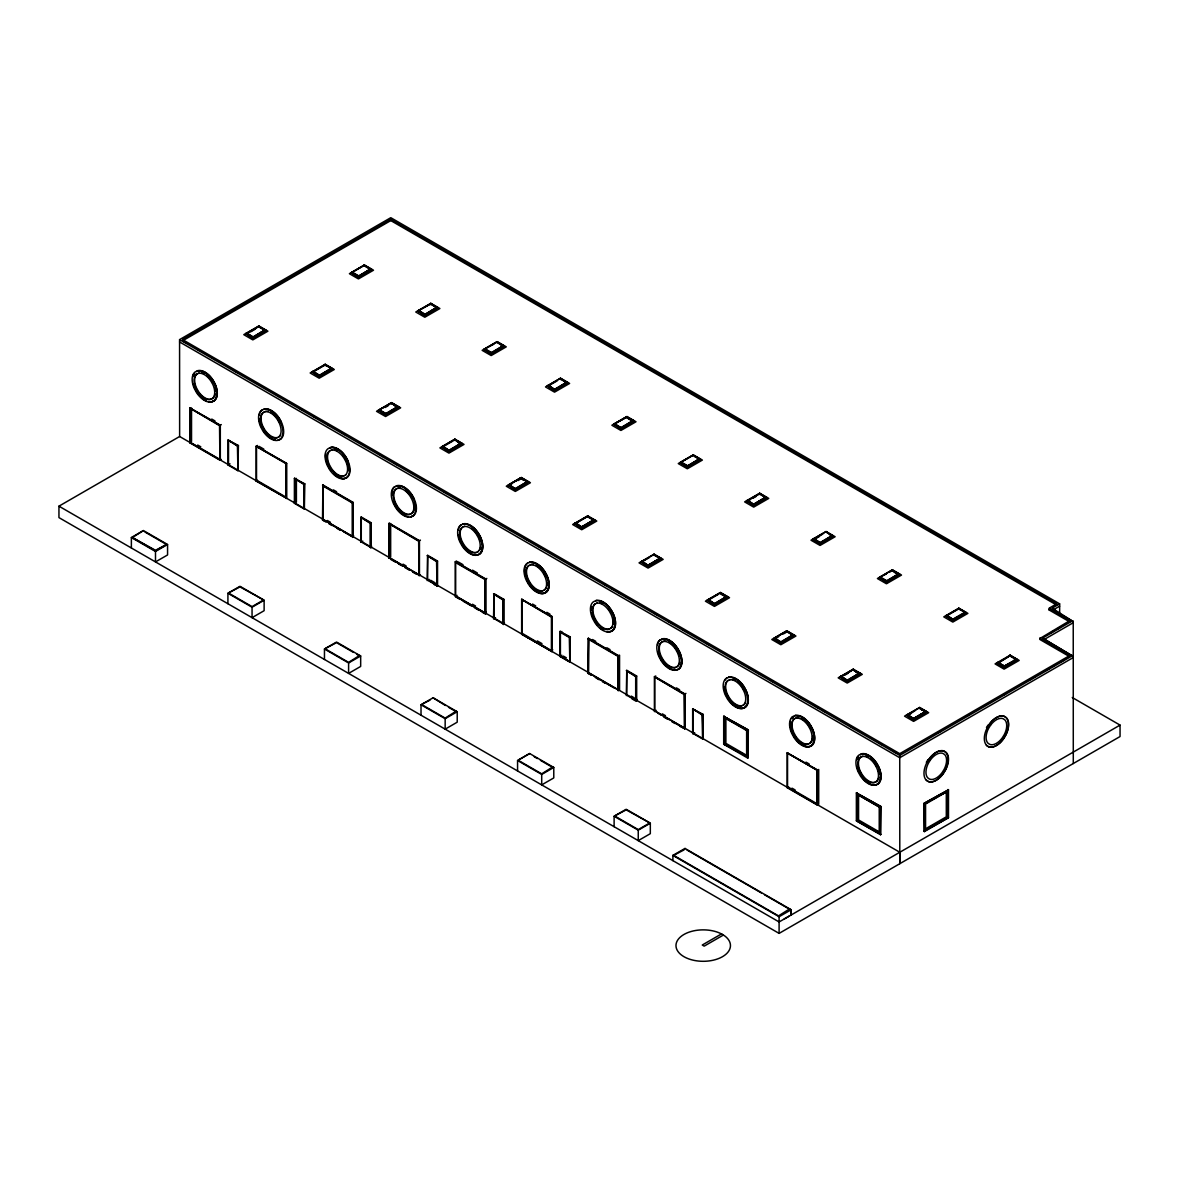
<?xml version="1.0" encoding="UTF-8"?>
<svg xmlns="http://www.w3.org/2000/svg" width="1179" height="1179" viewBox="0 0 1179 1179"><rect width="100%" height="100%" fill="white"/><g stroke="black" fill="none" stroke-linecap="round" stroke-linejoin="round"><path stroke-width="1.5" d="M253.013 337.946L253.102 336.855L265.172 329.884L266.056 330.415L253.013 337.946L245.63 333.672L246.514 333.038L253.102 336.855M319.391 376.278L319.494 375.173L331.55 368.216L332.449 368.732L319.391 376.278L312.008 372.004L312.892 371.37L319.494 375.173M358.622 276.977L358.711 275.886L370.766 268.915L371.665 269.446L358.622 276.977L351.224 272.703L352.123 272.069L358.711 275.886M385.769 414.595L385.872 413.49L397.927 406.534L398.826 407.064L385.769 414.595L378.385 410.321L379.27 409.688L385.872 413.49M425 315.309L425.088 314.203L437.144 307.247L438.043 307.763L425 315.309L417.602 311.035L418.501 310.401L425.088 314.203M449.14 451.174L449.228 450.083L461.284 443.112L462.183 443.643L449.14 451.174L441.742 446.915L442.641 446.266L449.243 450.555L442.818 446.266M491.378 353.626L491.466 352.521L503.521 345.565L504.42 346.095L491.378 353.626L483.979 349.352L484.878 348.719L491.466 352.521M515.518 489.506L515.606 488.401L527.661 481.445L528.56 481.96L515.518 489.506L508.12 485.232L521.074 477.642L528.56 481.96M554.734 390.205L554.837 389.114L566.893 382.143L567.792 382.674L554.734 390.205L547.351 385.931L548.235 385.297L554.852 389.586L548.427 385.297M581.999 527.205L575.396 522.916L574.497 523.55L581.895 527.824L581.984 526.718L593.862 519.777L581.999 527.205L575.573 522.916M621.112 428.537L621.215 427.432L633.27 420.476L634.169 420.991L621.112 428.537L613.728 424.263L626.683 416.673L634.169 420.991M648.376 565.522L641.774 561.248L640.875 561.882L648.273 566.141L648.362 565.05L660.24 558.094L648.376 565.522L641.951 561.233M687.49 466.855L687.593 465.749L699.648 458.793L700.547 459.324L687.49 466.855L680.106 462.581L681.005 461.947L687.593 465.749M714.651 604.473L714.739 603.368L726.795 596.412L727.694 596.942L714.651 604.473L707.253 600.199L708.152 599.566L714.769 603.854L708.328 599.551M753.985 504.553L747.383 500.279L746.484 500.913L753.882 505.172L753.971 504.081L765.849 497.125L753.985 504.553L747.56 500.264M781.029 642.791L781.117 641.7L793.187 634.729L794.071 635.26L781.029 642.791L773.63 638.532L786.585 630.927L794.071 635.26M820.26 543.504L820.348 542.399L832.403 535.443L833.302 535.973L820.26 543.504L812.862 539.23L813.761 538.597L820.363 542.885L813.937 538.582M847.406 681.123L847.495 680.018L859.565 673.062L860.449 673.577L847.406 681.123L840.023 676.849L840.907 676.215L847.524 680.489L841.084 676.201M886.637 581.822L886.726 580.731L898.781 573.76L899.68 574.291L886.637 581.822L879.239 577.563L892.194 569.958L899.68 574.291M913.902 718.822L907.285 714.533L906.4 715.167L913.784 719.441L913.887 718.335L925.766 711.394L913.902 718.822L907.476 714.533M953.015 620.154L953.104 619.049L965.159 612.093L966.058 612.608L953.015 620.154L945.617 615.88L946.516 615.246L953.118 619.52L946.693 615.232M1004.302 667.181L1004.39 666.076L1016.46 659.12L1017.344 659.65L1004.302 667.181L996.918 662.907L997.802 662.274L1004.39 666.076M926.34 762.297L927.917 759.748M926.915 762.621L929.273 758.804A17.449 10.08 -60 0 1 944.173 751.008L946.324 752.482A17.022 9.83 -60 0 1 945.617 769.916L943.244 773.733A17.449 10.08 -60 0 1 928.359 781.53L926.208 780.056M986.484 727.576L988.061 725.026M987.059 727.9L989.417 724.083A17.449 10.08 -60 0 1 1004.316 716.287L1006.468 717.746A17.022 9.83 -60 0 1 1005.761 735.18L1003.403 739.012A17.449 10.08 -60 0 1 988.503 746.793L986.351 745.334M784.182 919.016L789.252 916.083M1072.256 697.511L1120.05 725.1L1120.05 736.536L779.098 933.385L58.95 517.61L58.95 506.174L179.635 436.495L179.576 339.626L390.78 217.688L1059.641 603.854L1059.641 613.448M1056.635 603.854L390.78 219.441L182.598 339.626L899.739 753.661L1069.707 655.539L1040.07 638.428L1069.707 620.699L1069.707 621.864L1049.118 609.97L1049.089 608.217L1056.635 603.854L1056.635 605.019L390.78 220.591L182.598 340.79L185.781 342.632M245.984 333.657L258.628 326.347L265.702 330.429L253.058 338.609L245.984 333.657L253.058 338.609M351.578 272.688L364.237 265.378L371.311 269.46L358.652 277.64L351.578 272.688L358.652 277.64M248.179 332.758L257.081 327.629M352.3 272.069L364.164 265.216M250.729 331.785L255.475 329.044M253.131 337.327L264.98 329.899L253.131 337.327L246.691 333.038M358.725 276.358L370.589 268.93L358.725 276.358L352.3 272.644M221.298 459.412L219.928 460.193L189.76 442.773L189.76 407.934L220.311 425.133L220.311 459.972M190.541 408.523L219.53 425.693L219.898 458.985M189.76 442.773L190.143 407.713M219.53 425.693L221.298 424.573M312.361 371.974L325.006 364.679L332.08 368.762L319.435 376.941L312.361 371.974L319.435 376.057L332.08 368.762M417.97 311.005L430.615 303.71L437.689 307.793L425.029 315.972L417.97 311.005L425.029 315.088L437.689 307.793M313.083 371.945L324.932 365.092L331.373 368.216L319.509 375.644L313.083 371.356M418.678 310.386L430.541 304.123L435.685 307.085M319.509 375.644L331.373 368.806M425.103 314.675L436.967 307.247L425.103 314.675L418.678 310.976M228.019 440.076L238.409 445.515L237.922 470.716L228.019 464.998L228.019 440.076L237.922 445.795L237.922 470.716M229.006 440.666L237.421 446.089L237.922 469.566M237.421 446.089L238.409 445.515M256.521 480.885L256.521 446.045L286.689 463.465L286.689 498.304L256.138 481.091L256.138 446.251L257.494 445.47M256.919 446.841L286.276 463.789M228.019 464.998L230.023 463.848M131.37 537.521L143.425 530.565L167.565 544.492L167.565 554.955L155.495 561.911L155.495 551.463L131.37 537.521L131.37 547.984M132.372 537.521L155.495 550.888L166.563 544.492L155.495 550.298L132.372 537.521L143.425 530.565M256.919 480.369L286.276 497.317M256.138 481.091L257.494 480.31M256.138 446.251L286.689 463.465M378.385 410.321L391.34 402.732L398.826 407.064M483.979 349.352L496.934 341.763L504.42 346.095M379.461 409.688L389.836 404.264M485.055 348.719L493.957 344.15M385.061 407.521L388.23 405.694M379.461 410.263L385.887 413.976L397.75 406.549M485.055 349.293L491.481 353.007L503.345 345.58M385.813 414.389L398.458 407.079L385.813 415.259L378.739 410.307L385.813 415.259M491.407 353.42L504.067 346.11L491.407 354.289L484.348 349.338L491.407 354.289M155.495 551.463L167.565 544.492M294.396 478.409L304.786 483.832L304.3 509.033L294.396 503.315L294.396 478.409L304.3 484.112L304.3 509.033M295.384 478.983L303.799 484.407L304.3 507.898M303.799 484.407L304.786 483.832M325.699 521.84L322.515 520.013L322.899 484.952L353.066 502.372L353.066 537.211L343.531 531.714M353.641 535.664L352.285 536.445L322.928 519.497L323.297 485.763M294.396 503.315L296.401 502.166L296.401 478.409M441.742 446.915L454.696 439.31L454.755 440.46M547.351 385.931L560.305 378.341L560.349 379.491M444.306 445.986L453.193 440.858M548.427 385.872L557.313 380.743M322.515 520.013L326.067 521.619M352.285 536.445L352.285 502.932L353.066 502.372M449.243 450.555L461.107 443.127M556.326 388.731L566.716 382.158M449.17 450.967L461.829 443.658L449.17 451.837L442.096 446.885L449.17 451.837M554.778 389.998L567.423 382.689L554.778 390.868L547.704 385.916L554.778 390.868M227.915 593.273L239.985 586.302L264.125 600.244L264.125 610.693L252.055 617.663L252.055 607.214L227.915 593.273L227.915 603.722M228.918 592.698L239.985 586.891L263.109 599.654M360.774 542.237L361.275 517.036L371.164 522.739L371.164 547.66M361.761 517.89L370.177 523.329L370.177 547.1L371.68 546.231M370.177 523.329L371.164 522.739M388.893 558.315L389.276 523.255L419.444 540.675L419.444 575.514M389.674 524.066L418.663 541.22L419.031 574.527M361.275 517.036L361.275 541.942L362.764 541.087M228.918 593.273L252.055 606.625L263.109 600.244M252.055 607.214L264.125 600.244M508.473 485.203L521.133 477.908L528.207 481.99L515.547 490.169L508.473 485.203L515.547 489.3L528.207 481.99M614.082 424.234L626.727 416.939L633.801 421.021L621.156 429.2L614.082 424.234L621.156 428.316L633.801 421.021M509.195 484.584L521.059 477.746M614.804 423.615L626.653 417.351L631.797 420.313M508.473 486.087L511.642 484.26M517.964 480.605L521.133 478.777L523.962 480.413M418.663 541.22L420.431 540.1M509.195 485.173L515.621 488.872L527.485 481.445M614.804 424.204L621.23 427.903L633.094 420.476M429.156 579.39L427.152 580.54L427.653 555.338L437.542 561.042L437.542 585.963L434.226 584.622M428.139 556.193L436.554 561.631L437.055 585.108M436.554 561.631L437.542 561.042M420.431 574.954L419.061 575.735L419.061 540.896L388.893 523.476M460.031 599.389L455.271 596.633L455.271 561.793L456.627 561.012M457.039 561.823L455.683 562.604L485.041 579.552L485.041 613.065L486.396 612.284M324.461 649.01L336.531 642.054L360.671 655.981L360.671 666.43L348.601 673.401L348.601 662.952L324.461 649.01L324.461 659.474M325.478 648.435L336.531 642.629L353.494 652.414M574.866 523.535L587.51 516.225L594.584 520.307L581.925 528.487L574.866 523.535L581.925 528.487M680.46 462.566L693.119 455.256L700.179 459.338L687.534 467.518L680.46 462.566L687.534 467.518M577.062 522.636L585.948 517.493M681.182 461.947L693.149 455.05M457.039 595.336L455.683 596.117L485.041 613.065M485.041 579.552L486.809 578.432M581.984 526.718L594.039 519.762L594.938 520.293L581.895 527.824M687.608 466.236L699.471 458.808L687.608 466.236L681.182 462.522M325.478 649.01L348.601 662.377L359.669 655.406M348.601 662.952L360.671 655.981M493.529 618.857L494.03 593.656L503.919 599.374L503.919 624.295L494.03 618.577L494.03 593.656M494.517 594.525L502.932 599.949L502.932 623.72L504.435 622.851M502.932 599.949L503.919 599.374M521.649 599.345L552.199 616.558L551.816 651.604L521.649 634.184L521.649 599.345L551.816 616.764L551.816 651.604M522.43 599.934L551.418 617.103L551.418 650.631L552.774 649.835M494.03 618.577L495.534 617.708M641.243 561.852L653.888 554.557L660.962 558.64L648.303 566.804L641.243 561.852L648.303 566.804M746.838 500.883L759.497 493.588L766.556 497.671L753.912 505.835L746.838 500.883L753.912 505.835M641.951 561.808L649.364 557.534M747.56 500.839L759.423 494.001L765.849 497.715M746.838 501.753L750.006 499.925M753.16 498.113L756.328 496.285M522.43 633.462L551.418 650.631M521.649 634.184L552.199 651.397M551.418 617.103L552.199 616.558M648.362 565.05L660.417 558.08L661.316 558.61L648.273 566.141M753.971 504.081L766.026 497.111L766.925 497.641L753.882 505.172M421.021 704.762L433.091 697.791L457.216 711.733L457.216 722.182L445.161 729.153L445.161 718.689L421.021 704.762L421.021 715.211M422.023 704.172L429.922 700.193M559.907 631.502L570.297 636.925L569.811 662.126L559.907 656.408L559.907 631.502L569.811 637.205L569.811 662.126M561.897 631.487L560.408 632.357L569.31 637.5L569.811 660.992M569.31 637.5L570.297 636.925M422.023 704.762L445.161 718.114L456.214 711.143M445.161 718.689L457.216 711.733M591.195 675.14L588.026 673.312L588.395 638.252L618.577 655.671L618.577 690.511L619.55 689.951L619.55 655.111L617.781 656.231L617.781 689.744L619.152 688.963M617.781 689.744L588.439 672.796L588.807 639.062M559.907 656.408L561.897 655.259M707.253 600.199L720.31 592.669L727.694 596.942M812.862 539.23L825.904 531.7L833.302 535.973M708.328 600.14L718.704 594.142M813.937 539.171L822.824 534.028M813.215 540.085L820.289 544.167L832.949 535.988L820.289 543.298L813.215 539.216L813.215 540.085L819.538 536.43M588.026 673.312L591.578 674.933M714.769 603.854L726.618 596.427M820.363 542.885L832.227 535.458M714.695 604.267L727.34 596.957L714.695 605.136L707.621 600.185L714.695 605.136M627.272 694.962L626.285 695.536L626.771 670.335L636.675 676.053L636.675 700.96M627.272 671.19L635.687 676.628L635.687 700.4L637.191 699.53M635.687 676.628L636.675 676.053M654.404 711.6L654.404 676.761L655.76 675.98M655.185 677.35L684.159 694.519L684.542 727.811M517.566 760.499L529.636 753.528L553.776 767.47L553.776 777.919L541.706 784.89L541.706 774.441L517.566 760.499L517.566 770.948M518.568 759.924L529.636 753.528M774.706 637.883L786.57 631.62L791.713 634.582M880.315 576.914L886.24 574.07M889.217 572.36L892.179 570.651M773.999 639.372L781.073 643.454L793.718 635.289L781.073 642.584L773.999 638.502L773.999 639.372L778.744 636.631M783.49 633.889L786.644 632.077L786.688 630.986M518.568 760.499L541.706 773.851L552.774 766.895M541.706 774.441L553.776 767.47M656.172 710.303L654.802 711.084L684.159 728.032M684.159 694.519L685.927 693.399M774.706 638.458L781.146 642.172L792.995 634.744M880.315 577.489L886.741 581.203L898.604 573.775M886.667 581.615L899.326 574.32L886.667 582.485L879.593 577.533L886.667 582.485M692.662 708.903L703.052 714.341L703.052 739.248L702.551 714.621L692.662 708.903L692.662 733.824L694.652 732.675M693.65 709.478L702.065 714.916L702.551 738.393M702.065 714.916L703.052 714.341M679.811 726.264L684.955 728.799L684.955 693.959L654.772 676.54L654.772 711.379M723.7 716.331L748.326 729.978L747.84 758.141L723.7 744.2L723.7 716.331L748.326 729.978M747.471 756.594L724.54 743.92L725.041 717.304L747.471 730.273L747.471 756.594L723.7 744.2M724.54 717.598L747.471 730.273M840.376 676.834L853.021 669.525L860.095 673.607L847.45 681.786L840.376 676.834L847.45 681.786M945.971 615.851L958.63 608.556L965.704 612.638L953.045 620.817L945.971 615.851L953.045 620.817M842.572 675.935L851.474 670.792M948.181 614.966L958.556 608.968L964.982 612.093M845.122 674.963L848.276 673.135M847.524 680.489L859.373 673.062M953.118 619.52L964.982 612.682M614.112 816.251L626.182 809.28L650.322 823.207L650.322 833.671L638.252 840.627L638.252 830.178L614.112 816.251L614.112 826.7M615.129 815.662L626.182 809.855L649.32 822.633M615.129 816.251L638.252 829.603L649.32 823.207M638.252 830.178L650.322 823.207M787.174 752.85L817.342 770.27L818.698 769.474L818.698 804.314L817.342 805.11L787.174 787.69L787.174 752.85L817.725 770.049L817.725 804.889M787.955 753.44L817.312 770.388M1049.118 609.97L1049.619 608.526L1069.707 620.699M1059.641 603.854L1052.095 608.217L1052.14 609.97M1052.641 608.526L1073.229 621.569L1073.288 763.535M1052.095 610.53L1059.641 606.183M906.754 715.152L919.399 707.842L926.473 711.924L913.828 720.104L906.754 715.152L913.828 720.104M1016.991 659.665L1004.346 667.845L997.272 663.762L1009.917 655.583M907.476 715.108L914.889 710.834M997.979 662.849L1004.42 666.562L1016.269 659.709L1004.42 665.973L997.979 662.849L1008.369 656.85M908.331 715.108L911.5 713.28M1050.961 632.681L1054.085 630.868M1057.209 629.07L1060.334 627.272M1040.04 637.824L1040.04 638.989M1043.047 640.153L1043.047 637.824L1072.713 620.699M1043.076 638.428L1073.229 656.408L1043.076 638.428L1043.577 639.298M787.955 786.953L817.312 803.901M787.174 787.69L788.53 786.894M1044.638 639.239L1073.229 622.733M672.9 860.641L672.9 855.409L684.97 848.438L791.168 909.746L791.168 914.978L791.168 909.761L779.098 916.717L779.098 933.385M684.026 849.926L674.137 855.07M913.887 718.335L925.942 711.379L926.841 711.91L913.784 719.441M937.85 732.822L941.034 730.98M966.456 716.316L969.624 714.474M1002.99 695.212L1006.159 693.385M1029.989 679.62L1034.749 676.879M1044.285 671.367L1049.045 668.626M1052.228 666.783L1055.411 664.956M1060.172 662.2L1063.355 660.373M179.576 339.626L899.739 755.415L1072.713 655.539M1073.229 657.573L899.739 757.729L179.576 341.954M856.367 792.922L881.008 806.583L880.507 834.732L856.367 820.805L856.367 792.922L881.008 806.583M857.221 794.189L880.153 806.863L879.667 833.479L879.667 807.143L857.221 794.189L857.221 820.51L880.153 833.185M856.367 820.805L881.008 834.452M923.864 803.459L948.491 789.812L948.491 817.681L924.365 831.608L923.864 803.459L948.491 789.812M924.719 803.739L947.651 791.065L947.651 817.401L924.719 830.075L924.719 803.739L947.651 791.065M721.46 933.93L702.257 945.027L704.187 946.133L723.39 935.05M923.864 831.328L948.491 817.681M673.327 855.158L778.494 915.891L789.783 908.788M1120.05 725.1L779.098 921.949L58.95 506.174M199.074 373.006L196.51 374.259A14.34 8.282 60 0 0 195.92 388.259L197.733 391.59A14.708 8.489 60 0 0 210.289 399.504L212.279 398.59A14.34 8.282 60 0 0 212.883 384.59L211.056 381.274A14.708 8.489 60 0 0 198.514 373.345M280.705 438.942L277.772 440.356A17.449 10.08 60 0 1 262.888 430.954L260.736 427.004A17.022 9.83 60 0 1 261.443 410.395L264.376 408.966A17.449 10.08 60 0 1 279.276 418.383L281.427 422.318M331.962 449.774L329.398 451.026A14.34 8.282 60 0 0 328.808 465.027L330.621 468.358A14.708 8.489 60 0 0 343.163 476.287L345.727 475.034M347.201 477.303L344.268 478.733A17.449 10.08 60 0 1 329.368 469.316L327.217 465.366A17.022 9.83 60 0 1 327.924 448.757L330.857 447.342A17.449 10.08 60 0 1 345.756 456.745L347.908 460.694M411.088 516.667L413.461 515.577M414.168 498.968L412.016 495.018A17.449 10.08 60 0 0 397.117 485.615L394.184 487.03A17.022 9.83 60 0 0 393.477 503.654L395.628 507.589A17.449 10.08 60 0 0 410.513 516.991L412.886 515.916A17.022 9.83 60 0 0 413.593 499.292L411.442 495.342A17.449 10.08 60 0 0 396.557 485.94M464.57 526.232L462.021 527.485A14.34 8.282 60 0 0 461.416 541.485L463.229 544.801A14.708 8.489 60 0 0 475.785 552.73L478.335 551.492M597.326 602.882L594.776 604.12A14.34 8.282 60 0 0 594.172 618.135L595.984 621.451A14.708 8.489 60 0 0 608.541 629.38L611.105 628.127A14.34 8.282 60 0 0 612.564 626.388M674.919 667.712L677.483 666.459A14.34 8.282 60 0 0 679.752 662.244M730.096 679.531L727.531 680.769A14.34 8.282 60 0 0 726.927 694.77L728.74 698.101A14.708 8.489 60 0 0 741.296 706.029L743.861 704.777A14.34 8.282 60 0 0 745.32 703.038M796.473 717.849L793.909 719.102A14.34 8.282 60 0 0 793.305 733.102L795.118 736.418A14.708 8.489 60 0 0 807.674 744.347L810.238 743.109A14.34 8.282 60 0 0 812.64 735.888M861.746 753.72L858.813 755.149A17.022 9.83 60 0 0 858.106 771.759L860.257 775.708A17.449 10.08 60 0 0 875.157 785.111L878.09 783.696A17.022 9.83 60 0 0 878.797 767.087L876.645 763.137A17.449 10.08 60 0 0 861.746 753.735M862.851 756.166L860.287 757.419A14.34 8.282 60 0 0 859.683 771.42L861.51 774.75A14.708 8.489 60 0 0 874.052 782.664L876.616 781.426A14.34 8.282 60 0 0 878.886 777.212M1054.218 610.589L1073.229 621.569M1053.717 610.884L1056.885 612.712M1067.968 619.108L1071.136 620.95M1052.434 644.987L1055.559 646.785M1040.07 639.593L1068.145 655.804M364.267 265.172L371.665 269.446M438.043 307.763L430.644 303.504M560.305 378.341L567.792 382.674M693.06 454.991L700.547 459.324M759.497 494.458L759.423 493.411L766.925 497.641M966.058 612.608L958.66 608.349M496.993 342.028L504.067 346.11M560.349 378.606L567.423 382.689M825.875 531.906L832.949 535.988M892.252 570.223L899.326 574.32M365.446 266.542L370.589 269.505M498.201 343.192L503.345 346.154M560.276 379.034L566.716 382.733M694.328 456.42L699.471 459.383M832.227 536.032L825.904 531.7M896.025 572.876L898.604 574.35M501.237 345.359L504.067 346.98M628.142 418.619L633.801 421.89M830.119 535.222L832.949 536.858M893.667 571.918L899.326 575.19M614.627 423.629L621.23 427.903M880.138 576.929L886.726 580.731M1016.46 659.12L1009.872 655.318L1017.344 659.65M1011.14 656.747L1016.269 659.709M1014.161 658.914L1016.991 660.535M997.272 662.893L1004.346 667.845M258.673 326.141L266.056 330.415M325.05 364.473L332.449 368.732M454.696 439.31L462.183 443.643M594.938 520.293L587.437 516.638M653.888 555.427L653.814 554.381L661.316 558.61M852.948 669.937L860.449 673.577M919.443 707.636L926.841 711.91M391.384 402.997L398.458 407.079M454.755 439.575L461.829 443.658M720.266 592.875L727.34 596.957M786.644 631.192L793.718 635.289M258.555 326.775L264.98 330.474M391.31 403.41L397.75 407.123M455.964 440.74L461.107 443.702M522.341 479.057L526.202 481.283M588.719 517.389L593.862 520.352M653.814 554.97L657.676 557.195M721.474 594.039L726.618 597.001M854.244 670.674L859.373 673.651M919.325 708.255L924.469 711.232M262.873 329.678L265.702 331.314M394.213 405.502L398.458 407.949M457.585 442.081L461.829 444.542M591.755 519.556L594.584 521.177M727.34 597.827L720.266 593.744L720.192 592.713M855.851 672.03L860.095 674.476M922.229 710.347L919.325 707.68M509.019 484.598L515.621 488.872M774.529 637.898L781.146 642.172M196.937 349.072L200.121 350.915M211.277 357.355L216.066 360.111M233.589 370.235L238.379 372.991M276.623 395.083L279.806 396.925M298.935 407.963L302.119 409.806M313.275 416.246L316.458 418.073M327.615 424.514L330.798 426.356M341.954 432.796L345.152 434.638M378.606 453.959L383.396 456.73M392.961 462.242L397.736 464.998M443.952 491.687L447.136 493.529M458.292 499.97L461.475 501.812M466.265 504.568L469.448 506.41M472.632 508.252L475.83 510.094M486.986 516.535L490.169 518.362M509.299 529.415L512.482 531.243M523.638 537.698L528.413 540.454M537.978 545.965L542.753 548.736M588.969 575.411L592.167 577.253M603.309 583.693L606.507 585.536M611.282 588.292L614.465 590.134M617.663 591.976L620.847 593.818M625.622 596.574L628.82 598.416M654.316 613.139L657.499 614.981M668.655 621.421L673.43 624.177M682.995 629.704L687.784 632.46M705.307 642.584L710.097 645.34M734.001 659.135L737.184 660.977M748.341 667.417L751.524 669.259M756.299 672.015L759.497 673.857M770.653 680.298L773.837 682.14M799.333 696.863L802.516 698.705M813.672 705.145L818.462 707.901M821.645 709.743L824.828 711.585M850.324 726.308L855.114 729.064M879.018 742.873L882.201 744.701M893.358 751.156L896.541 752.983M924.719 830.075L925.206 804.034M532.54 604.061L535.708 605.903M546.835 612.314L550.003 614.156M211.763 419.061L214.946 420.903M259.085 446.384L263.845 449.14M805.994 762.15L809.177 763.977M333.406 489.889L336.575 491.717M458.218 561.926L462.979 564.682M472.514 570.179L477.274 572.935M592.565 639.519L595.734 641.347M606.846 647.772L610.029 649.6M676.407 687.888L679.576 689.73M189.76 407.934L219.928 425.354L219.928 460.193M322.515 485.173L352.683 502.593L352.683 537.432M455.271 561.793L485.439 579.213L485.439 614.053L482.27 612.225M588.026 638.473L618.194 655.892L618.194 690.732M654.404 676.761L684.572 694.18L684.572 729.02M322.928 485.969L352.285 502.932M588.439 639.283L617.781 656.231M360.774 517.316L370.678 523.034L370.678 547.955M427.152 555.618L437.055 561.337L437.055 586.258M493.529 593.936L503.433 599.654L503.433 624.575M626.285 670.615L636.188 676.333L636.188 701.254L631.944 698.808M197.704 445.043L200.798 446.826M537.315 640.919L541.957 643.601M563.385 656.113L566.362 657.838M792.023 788.176L795.118 789.959M327.379 520.499L330.459 522.282M403.026 564.151L406.107 565.935M472.484 604.252L475.579 606.035M662.347 713.87L665.442 715.653M430.63 580.245L435.095 582.809M631.251 696.096L634.214 697.821M219.53 459.206L190.173 442.258L191.529 441.477L191.529 407.949M570.297 661.846L560.408 656.128L560.408 631.207M179.576 436.466L899.798 852.27L899.798 863.706L899.739 755.415M418.663 574.748L389.306 557.8L390.662 557.019L390.662 523.491M329.25 523.461L340.363 529.872M361.275 541.942L370.177 547.1M392.445 559.922L403.557 566.347M406.74 568.175L409.909 570.017M413.092 571.844L417.852 574.6M437.542 585.963L427.653 580.245L427.653 555.338M473.118 606.507L455.654 596.412L455.654 561.572L485.822 578.992L485.822 613.832M476.301 608.335L484.23 612.918M594.747 676.761L599.521 679.517M602.69 681.344L613.802 687.77M635.687 700.4L626.771 695.256L626.771 670.335M657.956 713.221L661.124 715.049M664.308 716.876L669.068 719.632M672.251 721.46L683.363 727.885M703.052 739.248L693.149 733.544L693.149 708.623M328.867 523.682L332.051 525.51M336.811 528.266L339.979 530.093M390.485 559.229L395.245 561.985M398.428 563.813L401.597 565.64M404.78 567.482L409.54 570.223M412.709 572.066L415.892 573.893M463.214 601.216L471.158 605.8M474.326 607.642L479.087 610.383M595.97 677.896L599.138 679.723M602.322 681.565L605.49 683.393M663.924 717.097L667.108 718.939M671.868 721.681L675.051 723.523M144.973 532.038L166.563 544.492M356.589 654.198L359.669 655.981M445.426 705.499L433.091 697.791M448.506 707.267L456.214 711.733M534.264 756.785L537.344 758.569M540.439 760.352L552.774 767.47M684.616 848.644L685.426 848.541M687.018 850.03L761.325 892.93M764.493 894.758L789.783 909.363M672.9 855.409L779.098 916.717M892.282 570.017L892.252 571.108M626.683 416.673L626.727 417.808M876.601 766.321L875.393 764.095A14.708 8.489 60 0 0 870.574 758.716M809.015 725.778L810.828 729.108M742.637 687.46L744.45 690.776M725.91 694.785L728.062 698.734M676.864 650.233L678.072 652.459A14.34 8.282 60 0 1 679.31 655.907M660.255 657.779L661.684 660.417A17.449 10.08 60 0 0 664.381 663.939M594.599 620.773L593.155 618.135A17.022 9.83 60 0 1 591.696 614.053M543.504 572.478L545.317 575.809M526.777 579.817L528.929 583.767A17.449 10.08 60 0 0 537.86 592.182M478.335 536.371L477.127 534.161A14.708 8.489 60 0 0 472.293 528.767M462.551 545.435L460.399 541.5A17.022 9.83 60 0 1 458.395 534.721M394.037 503.315L396.188 507.265A17.449 10.08 60 0 0 408.243 516.711M347.348 461.018L345.196 457.069A17.449 10.08 60 0 0 330.297 447.666M346.331 461.033L344.519 457.703A14.708 8.489 60 0 0 343.045 455.669M327.791 465.042L329.943 468.991M279.836 422.671L278.023 419.341A14.708 8.489 60 0 0 270.507 412.252M212.839 383.16L211.63 380.935A14.708 8.489 60 0 0 206.797 375.541M1009.843 655.421L1009.917 656.452M948.004 789.517L948.004 817.401M947.164 790.785L947.164 817.106M924.365 803.739L924.365 831.608M880.507 806.863L880.507 834.732M857.708 793.909L857.708 820.23M856.868 792.642L856.868 820.51M853.021 669.525L853.021 670.394M820.289 543.298L820.289 544.167M817.342 770.27L817.342 805.11M816.929 770.594L816.929 804.122M787.543 752.629L787.543 787.469M781.073 642.584L781.073 643.454M747.84 730.258L747.84 758.141M746.985 730.553L746.985 756.874M725.041 717.304L725.041 743.64M724.186 716.051L724.186 743.92M621.156 428.316L621.156 429.2M588.395 638.252L588.395 673.091M587.51 516.225L587.51 517.095M522.032 599.138L522.032 633.978M515.547 489.3L515.547 490.169M496.919 341.866L496.993 342.897M430.541 303.548L430.615 304.58M425.029 315.088L425.029 315.972M391.31 402.835L391.384 403.866M390.78 219.441L390.78 220.591M389.276 523.255L389.276 558.094M364.237 265.378L364.237 266.262M324.932 364.517L325.006 365.549M322.899 484.952L322.899 519.792M319.435 376.057L319.435 376.941M294.897 478.114L294.897 503.035M286.305 463.671L286.305 498.511M285.907 464.01L285.907 497.538M258.555 326.185L258.628 327.231M228.52 439.796L228.52 464.718M467.621 524.404A17.066 9.859 60 0 1 482.078 541.456A17.066 9.859 60 0 1 475.844 555.25A17.066 9.859 60 0 1 460.282 540.601M531.081 562.442A17.066 9.859 60 0 1 546.805 575.264A17.066 9.859 60 0 1 545.405 592.919A17.066 9.859 60 0 1 529.356 584.18M528.59 582.927A17.066 9.859 60 0 1 526.674 578.933M525.23 573.554A17.066 9.859 60 0 1 525.053 571.019M600.376 601.054A17.066 9.859 60 0 1 615.158 619.447A17.066 9.859 60 0 1 606.625 631.576M603.501 630.249A17.066 9.859 60 0 1 600.376 627.98M597.458 624.899A17.066 9.859 60 0 1 595.734 622.512M594.968 621.245A17.066 9.859 60 0 1 593.052 617.251M592.565 615.895A17.066 9.859 60 0 1 591.843 613.198M661.345 639.858A17.066 9.859 60 0 1 680.327 653.711A17.066 9.859 60 0 1 673.003 669.908M669.878 668.581A17.066 9.859 60 0 1 667.786 667.152M666.754 666.297A17.066 9.859 60 0 1 663.836 663.232M662.952 662.067A17.066 9.859 60 0 1 661.345 659.562M733.132 677.704A17.066 9.859 60 0 1 747.913 703.303A17.066 9.859 60 0 1 727.723 697.894M796.606 715.741A17.066 9.859 60 0 1 814.527 735.725A17.066 9.859 60 0 1 800.541 743.802M799.509 742.947A17.066 9.859 60 0 1 796.606 739.867M794.101 736.212A17.066 9.859 60 0 1 791.286 729.506M792.185 718.291A17.066 9.859 60 0 1 794.101 716.508M865.887 754.354A17.066 9.859 60 0 1 880.978 774.706A17.066 9.859 60 0 1 869.011 783.549M867.965 782.885A17.066 9.859 60 0 1 861.259 775.811M860.478 774.544A17.066 9.859 60 0 1 858.563 770.55M857.354 759.276A17.066 9.859 60 0 1 858.563 756.609M860.478 754.825A17.066 9.859 60 0 1 862.984 754.059M401.243 512.998A17.066 9.859 60 0 1 393.904 502.283M395.835 486.559A17.066 9.859 60 0 1 413.932 498.393A17.066 9.859 60 0 1 410.395 516.903M329.442 448.241A17.066 9.859 60 0 1 348.439 462.094A17.066 9.859 60 0 1 341.099 478.291M337.99 476.964A17.066 9.859 60 0 1 334.865 474.68M331.063 470.45A17.066 9.859 60 0 1 328.101 465.307M271.597 438.632A17.066 9.859 60 0 1 269.505 437.217M268.473 436.363A17.066 9.859 60 0 1 266.498 434.388M264.685 432.118A17.066 9.859 60 0 1 263.064 429.628M259.94 421.581A17.066 9.859 60 0 1 259.586 418.972M265.57 409.142A17.066 9.859 60 0 1 282.061 423.762A17.066 9.859 60 0 1 277.64 440.253M202.095 371.105A17.066 9.859 60 0 1 216.877 389.497A17.066 9.859 60 0 1 208.344 401.641M204.173 399.652A17.066 9.859 60 0 1 197.468 392.563M196.687 391.31A17.066 9.859 60 0 1 194.771 387.316M193.562 376.042A17.066 9.859 60 0 1 194.771 373.375M196.687 371.591A17.066 9.859 60 0 1 199.192 370.825M329.973 450.702A14.34 8.282 60 0 0 329.368 464.703L331.181 468.034A14.708 8.489 60 0 0 343.737 475.948M347.569 464.482A14.34 8.282 60 0 1 348.011 470.834M334.364 449.759A14.708 8.489 60 0 1 336.988 450.614M345.167 475.358A14.34 8.282 60 0 0 345.756 461.357L343.944 458.041A14.708 8.489 60 0 0 331.402 450.113M347.348 461.018A17.022 9.83 60 0 1 346.641 477.642M327.217 463.686A17.022 9.83 60 0 1 326.318 460.945M326.008 459.604A17.022 9.83 60 0 1 325.802 453.429M344.828 478.394A17.449 10.08 60 0 1 333.613 473.56M661.714 642.128A14.34 8.282 60 0 0 661.124 656.128L662.937 659.444A14.708 8.489 60 0 0 675.479 667.373M666.106 641.17A14.708 8.489 60 0 0 663.718 641.199L661.154 642.452A14.34 8.282 60 0 0 660.549 656.452L662.362 659.768A14.708 8.489 60 0 0 674.919 667.697M668.744 642.039A14.708 8.489 60 0 1 673.99 646.151M674.786 647.094A14.708 8.489 60 0 1 676.26 649.128M676.908 666.783A14.34 8.282 60 0 0 677.512 652.783L675.7 649.452A14.708 8.489 60 0 0 663.143 641.538M676.584 669.819A17.449 10.08 60 0 1 667.432 666.813M659.533 656.467A17.022 9.83 60 0 1 658.074 652.37M657.543 644.839A17.022 9.83 60 0 1 660.24 639.843M678.382 669.053A17.022 9.83 60 0 0 679.089 652.444L676.938 648.494A17.449 10.08 60 0 0 662.053 639.092M197.085 373.935A14.34 8.282 60 0 0 196.48 387.935L198.293 391.251A14.708 8.489 60 0 0 210.849 399.18L212.839 398.266A14.34 8.282 60 0 0 215.123 394.051M214.681 387.714A14.34 8.282 60 0 1 215.256 391.06M201.476 372.991A14.708 8.489 60 0 1 204.1 373.846M209.11 401.656A17.449 10.08 60 0 0 211.955 401.626L214.313 400.536A17.022 9.83 60 0 0 215.035 383.927L212.868 379.977A17.449 10.08 60 0 0 197.984 370.574L195.051 371.989A17.022 9.83 60 0 0 194.329 388.598L196.495 392.548A17.449 10.08 60 0 0 211.38 401.951L213.753 400.86A17.022 9.83 60 0 0 214.46 384.251L212.308 380.301A17.449 10.08 60 0 0 197.409 370.899M205.986 400.639A17.449 10.08 60 0 1 197.055 392.224M194.903 388.274A17.022 9.83 60 0 1 193.43 384.177M192.914 376.661A17.022 9.83 60 0 1 193.887 373.728M462.581 527.146A14.34 8.282 60 0 0 461.976 541.146L463.804 544.477A14.708 8.489 60 0 0 476.345 552.406M478.939 537.477A14.34 8.282 60 0 1 480.177 540.94M480.619 547.277A14.34 8.282 60 0 1 479.794 549.738M477.775 551.816A14.34 8.282 60 0 0 478.379 537.816L476.552 534.485A14.708 8.489 60 0 0 464.01 526.556M477.451 554.852A17.449 10.08 60 0 1 474.606 554.882M471.482 553.85A17.449 10.08 60 0 1 469.345 552.612M468.284 551.846A17.449 10.08 60 0 1 463.391 546.673M458.41 529.872A17.022 9.83 60 0 1 461.107 524.876M479.249 554.086A17.022 9.83 60 0 0 479.956 537.462L477.804 533.527A17.449 10.08 60 0 0 462.905 524.124M595.336 603.795A14.34 8.282 60 0 0 594.732 617.796L596.559 621.127A14.708 8.489 60 0 0 609.101 629.055M612.933 617.575A14.34 8.282 60 0 1 613.375 623.927M599.728 602.852A14.708 8.489 60 0 1 602.366 603.722M608.408 608.777A14.708 8.489 60 0 1 609.882 610.81M610.53 628.466A14.34 8.282 60 0 0 611.135 614.465L609.322 611.135A14.708 8.489 60 0 0 596.766 603.206M610.206 631.487A17.449 10.08 60 0 1 607.362 631.531M603.176 629.94A17.449 10.08 60 0 1 601.039 628.481M597.06 624.502A17.449 10.08 60 0 1 595.307 622.085M612.004 630.736A17.022 9.83 60 0 0 612.712 614.112L610.56 610.177A17.449 10.08 60 0 0 595.675 600.759M591.018 610.088A17.022 9.83 60 0 1 591.165 606.522M528.958 565.478A14.34 8.282 60 0 0 528.354 579.478L530.182 582.794A14.708 8.489 60 0 0 542.723 590.723M547.13 582.603A14.34 8.282 60 0 1 546.997 585.595M546.172 588.056A14.34 8.282 60 0 1 544.727 589.809L542.163 591.062A14.708 8.489 60 0 1 529.607 583.133L527.794 579.803A14.34 8.282 60 0 1 528.398 565.802L530.948 564.549A14.708 8.489 60 0 1 533.35 564.535M535.988 565.389A14.708 8.489 60 0 1 541.235 569.516M544.153 590.134A14.34 8.282 60 0 0 544.757 576.133L542.944 572.817A14.708 8.489 60 0 0 530.388 564.888M543.828 593.17A17.449 10.08 60 0 1 540.984 593.199M525.318 575.72A17.022 9.83 60 0 1 527.485 563.208M545.626 592.403A17.022 9.83 60 0 0 546.334 575.794L544.182 571.844A17.449 10.08 60 0 0 529.283 562.442M396.218 488.976A14.34 8.282 60 0 0 395.628 502.976L397.441 506.307A14.708 8.489 60 0 0 409.983 514.221M413.814 502.755A14.34 8.282 60 0 1 411.987 513.307L409.422 514.56A14.708 8.489 60 0 1 396.866 506.631L395.053 503.3A14.34 8.282 60 0 1 395.658 489.3L398.207 488.047A14.708 8.489 60 0 1 400.609 488.032M405.93 490.597A14.708 8.489 60 0 1 410.764 495.976M411.412 513.631A14.34 8.282 60 0 0 412.016 499.631L410.204 496.315A14.708 8.489 60 0 0 397.647 488.386M391.9 495.254A17.022 9.83 60 0 1 394.744 486.706M794.469 718.763A14.34 8.282 60 0 0 793.88 732.778L795.692 736.094A14.708 8.489 60 0 0 808.234 744.023M796.473 717.849A14.708 8.489 60 0 1 798.861 717.819M801.499 718.689A14.708 8.489 60 0 1 808.308 724.731M809.664 743.433A14.34 8.282 60 0 0 810.268 729.433L808.455 726.102A14.708 8.489 60 0 0 795.899 718.173M809.339 746.469A17.449 10.08 60 0 1 794.44 737.052M791.728 731.761A17.022 9.83 60 0 1 790.829 729.02M790.505 727.679A17.022 9.83 60 0 1 790.298 721.489M791.271 718.571A17.022 9.83 60 0 1 793.01 716.493M811.137 745.703A17.022 9.83 60 0 0 811.859 729.079L809.693 725.144A17.449 10.08 60 0 0 794.808 715.741M263.477 412.341A14.34 8.282 60 0 0 262.873 426.341L264.7 429.657A14.708 8.489 60 0 0 277.242 437.586M280.705 434.918A14.34 8.282 60 0 1 279.246 436.672L276.682 437.91A14.708 8.489 60 0 1 264.125 429.981L262.313 426.665A14.34 8.282 60 0 1 262.917 412.665L265.467 411.412A14.708 8.489 60 0 1 267.869 411.383M278.671 436.996A14.34 8.282 60 0 0 279.276 422.996L277.463 419.665A14.708 8.489 60 0 0 264.907 411.751M275.503 440.062A17.449 10.08 60 0 1 272.378 439.045M271.317 438.47A17.449 10.08 60 0 1 269.18 437.026M266.145 434.152A17.449 10.08 60 0 1 263.448 430.63M261.296 426.68A17.022 9.83 60 0 1 260.235 423.939M259.837 422.583A17.022 9.83 60 0 1 259.159 418.619M259.306 415.052A17.022 9.83 60 0 1 262.003 410.056M280.145 439.266A17.022 9.83 60 0 0 280.853 422.657L278.701 418.707A17.449 10.08 60 0 0 263.801 409.305M728.091 680.445A14.34 8.282 60 0 0 727.502 694.446L729.315 697.776A14.708 8.489 60 0 0 741.856 705.69M732.483 679.502A14.708 8.489 60 0 1 735.121 680.357M737.803 682.066A14.708 8.489 60 0 1 741.93 686.414M743.286 705.101A14.34 8.282 60 0 0 743.89 691.1L742.077 687.784A14.708 8.489 60 0 0 729.521 679.856M725.91 694.785A17.022 9.83 60 0 1 724.849 692.058M724.451 690.688A17.022 9.83 60 0 1 723.773 686.738M724.893 680.254A17.022 9.83 60 0 1 726.618 678.176M744.76 707.385A17.022 9.83 60 0 0 745.467 690.761L743.315 686.812A17.449 10.08 60 0 0 728.43 677.409M742.962 708.137A17.449 10.08 60 0 1 740.117 708.181M736.993 707.149A17.449 10.08 60 0 1 734.856 705.912M733.81 705.13A17.449 10.08 60 0 1 730.759 702.257M860.862 757.095A14.34 8.282 60 0 0 860.257 771.095L862.07 774.411A14.708 8.489 60 0 0 874.626 782.34M878.443 770.874A14.34 8.282 60 0 1 879.018 774.22M865.239 756.152A14.708 8.489 60 0 1 867.877 757.006M876.041 781.751A14.34 8.282 60 0 0 876.645 767.75L874.833 764.434A14.708 8.489 60 0 0 862.276 756.505M875.717 784.787A17.449 10.08 60 0 1 872.873 784.816M869.748 783.799A17.449 10.08 60 0 1 860.832 775.384M877.515 784.02A17.022 9.83 60 0 0 878.237 767.411L876.071 763.461A17.449 10.08 60 0 0 861.186 754.059M858.666 771.434A17.022 9.83 60 0 1 857.207 767.337M856.676 759.821A17.022 9.83 60 0 1 857.649 756.889M930.378 759.983L928.389 763.196A14.34 8.282 -60 0 0 927.785 777.889L929.597 779.127A14.708 8.489 -60 0 0 942.154 772.554L944.143 769.342A14.34 8.282 -60 0 0 944.747 754.648L942.935 753.41A14.708 8.489 -60 0 0 930.378 759.983M990.522 725.247L988.533 728.475A14.34 8.282 -60 0 0 987.928 743.168L989.741 744.391A14.708 8.489 -60 0 0 1002.297 737.833L1004.287 734.605A14.34 8.282 -60 0 0 1004.891 719.912L1003.078 718.689A14.708 8.489 -60 0 0 990.522 725.262M258.864 325.949L243.773 334.659L252.822 339.891L267.913 331.181L258.864 325.949M364.458 264.98L349.382 273.69L358.431 278.922L373.507 270.212L364.458 264.98M325.242 364.267L310.151 372.977L319.2 378.208L334.291 369.499L325.242 364.267M430.836 303.298L415.76 312.008L424.808 317.239L439.9 308.53L430.836 303.298M391.62 402.599L376.528 411.309L385.577 416.526L400.668 407.816L391.62 402.599M497.214 341.63L482.137 350.34L491.186 355.557L506.277 346.847L497.214 341.63M454.976 439.177L439.9 447.887L448.948 453.119L464.025 444.409L454.976 439.177M560.585 378.208L545.494 386.918L554.543 392.15L569.634 383.44L560.585 378.208M521.354 477.495L506.277 486.205L515.326 491.437L530.417 482.727L521.354 477.495M626.963 416.526L611.872 425.236L620.92 430.468L636.012 421.758L626.963 416.526M587.731 515.827L572.655 524.537L581.704 529.754L596.795 521.044L587.731 515.827M693.34 454.858L678.249 463.568L687.313 468.785L702.389 460.075L693.34 454.858M654.109 554.145L639.033 562.855L648.082 568.086L663.173 559.377L654.109 554.145M759.718 493.176L744.627 501.886L753.69 507.117L768.767 498.408L759.718 493.176M720.502 592.477L705.41 601.187L714.459 606.404L729.55 597.694L720.502 592.477M826.096 531.508L811.005 540.218L820.068 545.435L835.145 536.725L826.096 531.508M786.879 630.794L771.788 639.504L780.837 644.736L795.928 636.026L786.879 630.794M892.474 569.825L877.397 578.535L886.446 583.767L901.522 575.057L892.474 569.825M853.257 669.127L838.166 677.837L847.215 683.054L862.306 674.344L853.257 669.127M958.851 608.158L943.775 616.868L952.824 622.085L967.9 613.375L958.851 608.158M919.635 707.444L904.544 716.154L913.592 721.386L928.684 712.676L919.635 707.444M1010.152 655.185L995.061 663.895L1004.11 669.127L1019.201 660.417L1010.152 655.185M946.31 792.052L925.559 804.034L925.559 828.808L946.31 816.826L946.31 792.052M463.48 523.785L460.547 525.2A17.022 9.83 60 0 0 459.825 541.824L461.991 545.774A17.449 10.08 60 0 0 476.876 555.176L479.809 553.762A17.022 9.83 60 0 0 480.531 537.138L478.365 533.203A17.449 10.08 60 0 0 463.48 523.785M529.857 562.103L526.925 563.533A17.022 9.83 60 0 0 526.202 580.142L528.369 584.091A17.449 10.08 60 0 0 543.254 593.494L546.186 592.079A17.022 9.83 60 0 0 546.909 575.47L544.757 571.52A17.449 10.08 60 0 0 529.857 562.118M596.235 600.435L593.302 601.85A17.022 9.83 60 0 0 592.595 618.474L594.747 622.409A17.449 10.08 60 0 0 609.631 631.826L612.579 630.411A17.022 9.83 60 0 0 613.286 613.787L611.135 609.838A17.449 10.08 60 0 0 596.235 600.435M662.613 638.753L659.68 640.182A17.022 9.83 60 0 0 658.973 656.791L661.124 660.741A17.449 10.08 60 0 0 676.009 670.144L678.957 668.729A17.022 9.83 60 0 0 679.664 652.105L677.512 648.17A17.449 10.08 60 0 0 662.613 638.767M728.99 677.085L726.058 678.5A17.022 9.83 60 0 0 725.35 695.124L727.502 699.059A17.449 10.08 60 0 0 742.387 708.461L745.334 707.046A17.022 9.83 60 0 0 746.042 690.437L743.89 686.487A17.449 10.08 60 0 0 728.99 677.085M795.368 715.402L792.435 716.817A17.022 9.83 60 0 0 791.728 733.441L793.88 737.391A17.449 10.08 60 0 0 808.779 746.793L811.712 745.379A17.022 9.83 60 0 0 812.419 728.755L810.268 724.82A17.449 10.08 60 0 0 795.368 715.402M722.476 934.461L719.809 933.105A27.25 15.725 0 0 0 676.628 942.168A27.25 15.725 0 0 0 709.11 960.929A27.25 15.725 0 0 0 724.834 936.008L722.476 934.461M746.631 730.553L725.881 718.571L725.881 743.345L746.631 755.326L746.631 730.553M879.313 807.158L858.563 795.177L858.563 819.95L879.313 831.932L879.313 807.158M939.103 778.096A17.066 9.859 -60 0 0 944.63 751.627A17.066 9.859 -60 0 0 924.395 769.43A17.066 9.859 -60 0 0 939.103 778.096M999.453 743.256A17.066 9.859 -60 0 0 1004.965 716.788A17.066 9.859 -60 0 0 984.745 734.591A17.066 9.859 -60 0 0 999.453 743.256"/></g></svg>
